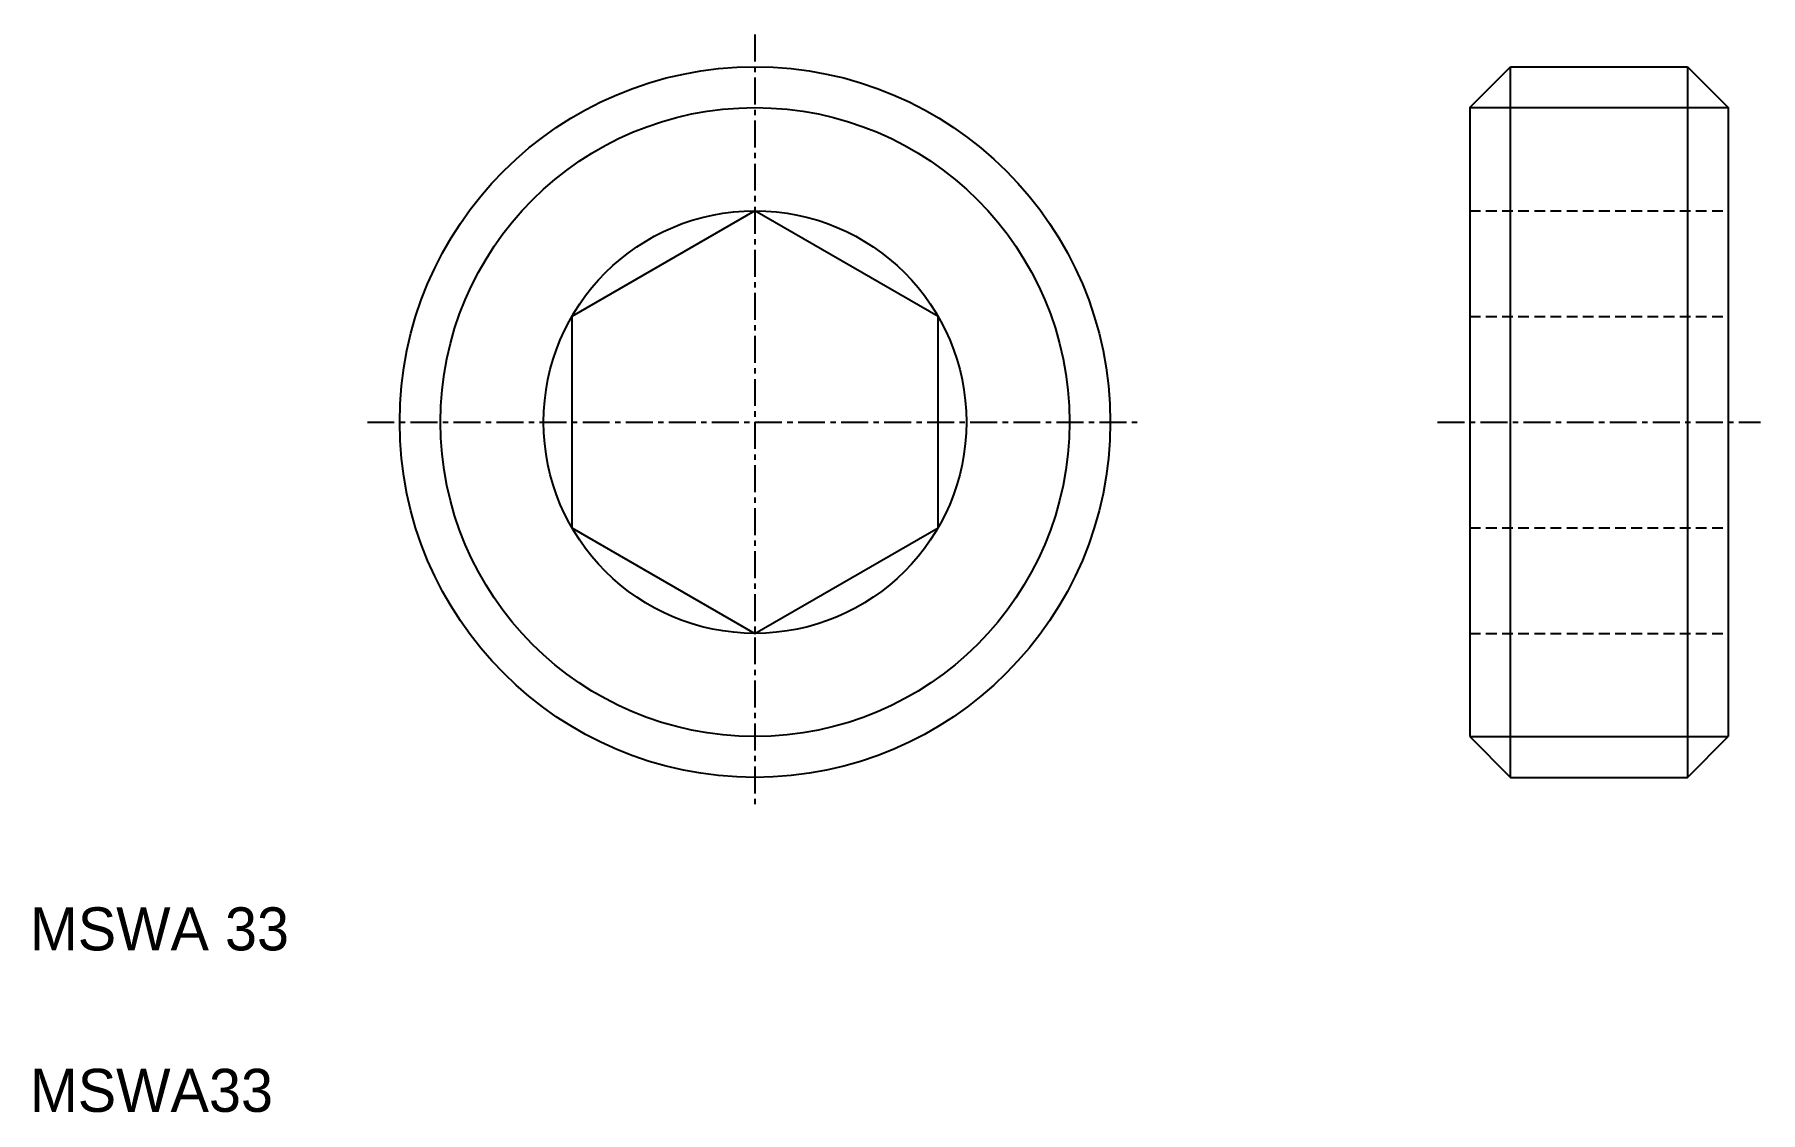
# Model space of a CAD drawing. Extents: x 5.2 to 85.4, y 5 to 55.
import ezdxf

# ---------------------------------------------------------------- set-up
doc = ezdxf.new("R2010")
doc.units = 0
doc.linetypes.add('CENTER', pattern=[2, 1.25, -0.25, 0.25, -0.25])
doc.linetypes.add('DASHED', pattern=[0.75, 0.5, -0.25])
doc.layers.get('0').update_dxf_attribs({"linetype": 'CONTINUOUS'})
doc.layers.add('CENTER', color=1, linetype='CENTER')

msp = doc.modelspace()

# ---------------------------------------------------------------- linework, layer by layer
at = {"color": 7, "linetype": 'CONTINUOUS'}
for p, q in [((71.869, 51.642), (73.763, 53.537)), ((73.763, 20.537), (73.763, 53.537)), ((73.763, 53.537), (81.974, 53.537)), ((81.974, 53.537), (81.974, 20.537)), ((81.974, 53.537), (83.869, 51.642)), ((71.869, 51.642), (71.869, 22.431)), ((83.869, 51.642), (83.869, 22.431)), ((38.676, 46.852), (30.176, 41.944)), ((47.176, 41.944), (38.676, 46.852)), ((30.176, 41.944), (30.176, 32.129)), ((47.176, 32.129), (47.176, 41.944)), ((30.176, 32.129), (38.676, 27.222)), ((38.676, 27.222), (47.176, 32.129)), ((71.869, 22.431), (73.763, 20.537)), ((81.974, 20.537), (83.869, 22.431)), ((73.763, 20.537), (81.974, 20.537))]:
    msp.add_line(p, q, dxfattribs=at)
at = {"color": 3, "linetype": 'CONTINUOUS'}
for p, q in [((71.869, 51.642), (83.869, 51.642)), ((71.869, 22.431), (83.869, 22.431))]:
    msp.add_line(p, q, dxfattribs=at)
at = {"color": 3, "linetype": 'DASHED'}
for p, q in [((71.869, 46.852), (83.869, 46.852)), ((71.869, 41.944), (83.869, 41.944)), ((71.869, 32.129), (83.869, 32.129)), ((71.869, 27.222), (83.869, 27.222))]:
    msp.add_line(p, q, dxfattribs=at)
at = {"color": 7, "linetype": 'CONTINUOUS'}
for radius in [16.5, 9.815]:
    msp.add_circle((38.676, 37.037), radius, dxfattribs=at)
at = {"color": 3, "linetype": 'CONTINUOUS'}
msp.add_circle((38.676, 37.037), 14.605, dxfattribs=at)
at = {"layer": 'CENTER', "color": 1, "linetype": 'CENTER'}
for p, q in [((38.676, 55.037), (38.676, 19.037)), ((20.676, 37.037), (56.676, 37.037)), ((70.369, 37.037), (85.369, 37.037))]:
    msp.add_line(p, q, dxfattribs=at)

# ---------------------------------------------------------------- texts
at = {"color": 7, "linetype": 'CONTINUOUS'}
for s, p in [('MSWA 33', (5, 12.5)), ('MSWA33', (5, 5))]:
    msp.add_text(s, height=2, dxfattribs=at).set_placement(p)

doc.saveas('drawing.dxf')
